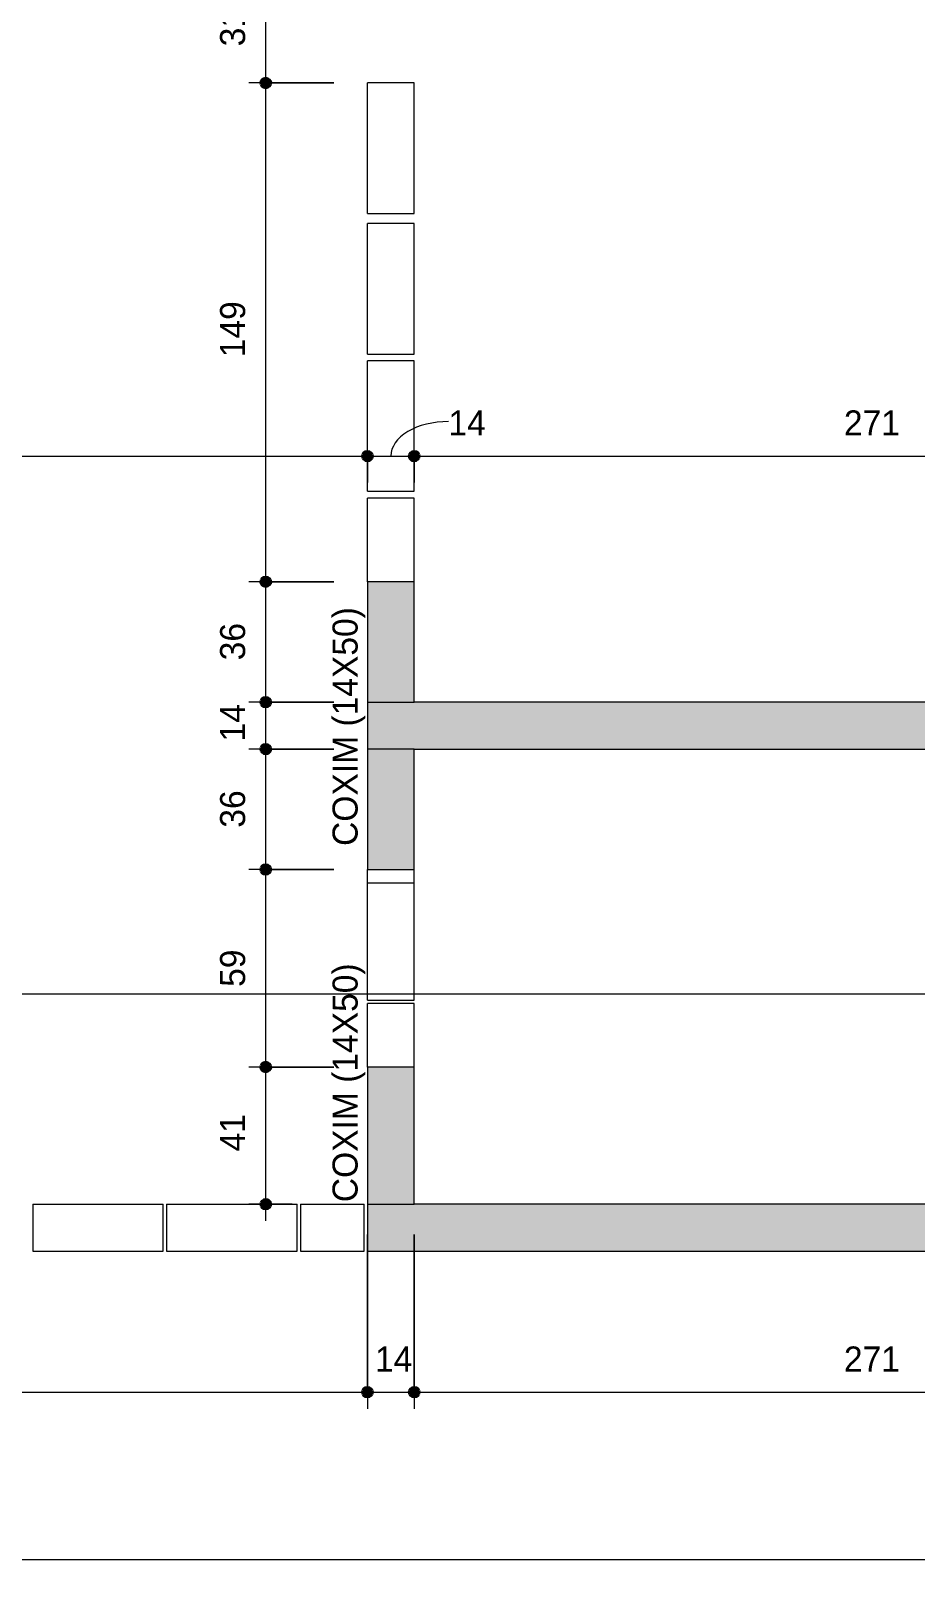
# Model space of a CAD drawing. Header units: centimetres. Extents: x 1490 to 17671, y -2277 to 8860.
# Drawn here: x 8553.8 to 8818.2, y -609.8 to -145.3 of the extents above; entities that cross this region are included whole.
import ezdxf

# ---------------------------------------------------------------- set-up
doc = ezdxf.new("R2010")
doc.units = ezdxf.units.CM
for name, color, linetype, lineweight, true_color in [('A-ANNO-DIMS-1', 1, 'Continuous', 9, 0xff0000), ('A-DETL-GENF-1', 9, 'Continuous', 9, 0xc0c0c0), ('A-DETL-GENF-2', 8, 'Continuous', 9, 0x808080)]:
    doc.layers.add(name, color=color, linetype=linetype, lineweight=lineweight, true_color=true_color)
for name, color, linetype, lineweight in [('A-ANNO-DIMS-50', 7, 'Continuous', 9), ('A-DETL-THIN', 7, 'Continuous', 9), ('G-ANNO-SYMB', 7, 'Continuous', 9), ('G-ANNO-TEXT', 7, 'Continuous', 9), ('S-BEAM', 7, 'Continuous', 9), ('S-BEAM-1', 7, 'Continuous', 13)]:
    doc.layers.add(name, color=color, linetype=linetype, lineweight=lineweight)
doc.styles.add('Bahnschrift_8', font='', dxfattribs={"height": 7.5})
doc.styles.get('Bahnschrift_8').set_extended_font_data('Bahnschrift')
doc.dimstyles.new('Linear_-_2_mm_Arial', dxfattribs={"dimscale": 30.48, "dimtxt": 8.33133, "dimasz": 0.393701, "dimexe": 0.164042, "dimexo": 0.328084, "dimgap": 0.131234, "dimtad": 1, "dimdec": 0, "dimzin": 0, "dimdsep": 46, "dimtxsty": 'Bahnschrift_8', "dimblk1": 'DOTSMALL', "dimblk2": 'DOTSMALL', "dimsah": 1, "dimcen": 0.09, "dimdle": 0.164042, "dimazin": 0, "dimtfac": 1, "dimtdec": 4, "dimtix": 1, "dimtmove": 0, "dimatfit": 3, "dimfxl": 1, "dimtvp": 1, "dimtolj": 1, "dimtzin": 0, "dimarcsym": 2})
doc.dimstyles.new('Linear_-_2_mm_Arial_1', dxfattribs={"dimscale": 30.48, "dimtxt": 8.33133, "dimasz": 0.393701, "dimexe": 0.164042, "dimexo": 0.328084, "dimgap": 0.131234, "dimtad": 1, "dimdec": 0, "dimzin": 0, "dimdsep": 46, "dimtxsty": 'Bahnschrift_8', "dimblk1": 'DOTSMALL', "dimblk2": 'DOTSMALL', "dimsah": 1, "dimcen": 0.09, "dimdle": 0.164042, "dimazin": 0, "dimtfac": 1, "dimtdec": 4, "dimtix": 1, "dimtmove": 1, "dimatfit": 3, "dimfxl": 1, "dimtvp": 1, "dimtolj": 1, "dimtzin": 0, "dimarcsym": 2})

# ---------------------------------------------------------------- blocks, each defined once
blk = doc.blocks.new('LEONE - BLOCO CANALETA 14X39X2 - LEONE - BLOCO CANALETA 14X39X19 2-2460880-FORMA DA COBERTURA')
at = {"layer": 'S-BEAM-1'}
for p, q in [((-19.5, 7), (19.5, 7)), ((-19.5, 7), (-19.5, -7)), ((19.5, -7), (19.5, 7)), ((-19.5, -7), (19.5, -7))]:
    blk.add_line(p, q, dxfattribs=at)
blk = doc.blocks.new('LEONE - BLOCO CANALETA 14X39X2 - LEONE - BLOCO CANALETA 14X39X19 2-V2-FORMA DA COBERTURA')
at = {"layer": 'S-BEAM-1'}
for p, q in [((0.5, 7), (19.5, 7)), ((19.5, -7), (19.5, 7)), ((0.5, -7), (19.5, -7))]:
    blk.add_line(p, q, dxfattribs=at)
blk = doc.blocks.new('LEONE - BLOCO CANALETA 14X39X2 - LEONE - BLOCO CANALETA 14X39X19 2-V6-FORMA DA COBERTURA')
at = {"layer": 'S-BEAM-1'}
for p, q in [((-19.5, 7), (19.5, 7)), ((-19.5, 7), (-19.5, -7)), ((-19.5, -7), (19.5, -7))]:
    blk.add_line(p, q, dxfattribs=at)
blk = doc.blocks.new('LEONE - BLOCO CANALETA 14X39X1 - LEONE - BLOCO CANALETA 14X39X19-2318823-FORMA DA COBERTURA')
at = {"layer": 'S-BEAM-1'}
for p, q in [((-19.5, 7), (19.5, 7)), ((-19.5, 7), (-19.5, -7)), ((19.5, -7), (19.5, 7)), ((-19.5, -7), (19.5, -7))]:
    blk.add_line(p, q, dxfattribs=at)
blk = doc.blocks.new('LEONE - BLOCO CANALETA 14X19X19 - LEONE - BLOCO CANALETA 14X19X19-561206-FORMA DA COBERTURA')
at = {"layer": 'S-BEAM-1'}
for p, q in [((-9.5, 7), (9.5, 7)), ((-9.5, 7), (-9.5, -7)), ((9.5, -7), (9.5, 7)), ((-9.5, -7), (9.5, -7))]:
    blk.add_line(p, q, dxfattribs=at)
blk = doc.blocks.new('LEONE - BLOCO CANALETA 14X39X2 - LEONE - BLOCO CANALETA 14X39X19 2-V9-FORMA DA COBERTURA')
at = {"layer": 'S-BEAM-1'}
for p, q in [((-19.5, 7), (-15.5, 7)), ((-19.5, 7), (-19.5, -7)), ((-19.5, -7), (-15.5, -7))]:
    blk.add_line(p, q, dxfattribs=at)
blk = doc.blocks.new('LEONE - BLOCO CANALETA 14X39X2 - LEONE - BLOCO CANALETA 14X39X19 2-V11-FORMA DA COBERTURA')
at = {"layer": 'S-BEAM-1'}
for p, q in [((-5.5, 7), (19.5, 7)), ((19.5, -7), (19.5, 7)), ((-5.5, -7), (19.5, -7))]:
    blk.add_line(p, q, dxfattribs=at)
blk = doc.blocks.new('DIMBLOCK20-FORMA DA COBERTURA')
at = {"layer": 'A-ANNO-DIMS-50', "lineweight": 35, "true_color": 0xff0000}
h = blk.add_hatch(color=1, dxfattribs=at)
edge = h.paths.add_edge_path()
edge.add_arc((8039.29, -601.91), 1.5, 0, 360)
h = blk.add_hatch(color=1, dxfattribs=at)
edge = h.paths.add_edge_path()
edge.add_arc((8939.29, -601.91), 1.5, 0, 360)
at = {"layer": 'A-ANNO-DIMS-50', "color": 1, "true_color": 0xff0000}
for p, q in [((8039.29, -609.79), (8039.29, -596.91)), ((8939.29, -609.79), (8939.29, -596.91)), ((8039.29, -601.91), (8939.29, -601.91)), ((8039.29, -601.91), (8039.29, -609.79)), ((8939.29, -601.91), (8939.29, -609.79))]:
    blk.add_line(p, q, dxfattribs=at)
at = {"layer": 'A-ANNO-DIMS-50', "color": 1, "lineweight": 35, "true_color": 0xff0000}
for centre in [(8039.29, -601.91), (8939.29, -601.91)]:
    blk.add_circle(centre, 1.5, dxfattribs=at)
at = {"layer": 'A-ANNO-DIMS-50', "color": 0, "insert": (8480.77, -588.26), "char_height": 7.5, "width": 20.4496, "attachment_point": 1, "line_spacing_factor": 1.009858, "style": 'Bahnschrift_8'}
blk.add_mtext('900', dxfattribs=at)
blk = doc.blocks.new('_DotSmall')
at = {"color": 0, "linetype": 'ByBlock', "const_width": 0.5}
blk.add_lwpolyline([(-0.0625, 0, 1), (0.0625, 0, 1)], format="xyb", close=True, dxfattribs=at)
blk = doc.blocks.new('DIMBLOCK28-FORMA DA COBERTURA')
at = {"layer": 'A-ANNO-DIMS-50', "lineweight": 35, "true_color": 0xff0000}
h = blk.add_hatch(color=1, dxfattribs=at)
edge = h.paths.add_edge_path()
edge.add_arc((8039.29, -551.91), 1.5, 0, 360)
h = blk.add_hatch(color=1, dxfattribs=at)
edge = h.paths.add_edge_path()
edge.add_arc((8654.29, -551.91), 1.5, 0, 360)
at = {"layer": 'A-ANNO-DIMS-50', "color": 1, "true_color": 0xff0000}
for p, q in [((8654.29, -504.76), (8654.29, -556.91)), ((8654.29, -551.91), (8654.29, -504.76)), ((8039.29, -559.79), (8039.29, -546.91)), ((8039.29, -551.91), (8654.29, -551.91)), ((8039.29, -551.91), (8039.29, -559.79))]:
    blk.add_line(p, q, dxfattribs=at)
at = {"layer": 'A-ANNO-DIMS-50', "color": 1, "lineweight": 35, "true_color": 0xff0000}
for centre in [(8039.29, -551.91), (8654.29, -551.91)]:
    blk.add_circle(centre, 1.5, dxfattribs=at)
at = {"layer": 'A-ANNO-DIMS-50', "color": 0, "insert": (8339.47, -538.26), "char_height": 7.5, "width": 17.5715, "attachment_point": 1, "line_spacing_factor": 1.009858, "style": 'Bahnschrift_8'}
blk.add_mtext('615', dxfattribs=at)
blk = doc.blocks.new('DIMBLOCK29-FORMA DA COBERTURA')
at = {"layer": 'A-ANNO-DIMS-50', "lineweight": 35, "true_color": 0xff0000}
h = blk.add_hatch(color=1, dxfattribs=at)
edge = h.paths.add_edge_path()
edge.add_arc((8654.29, -551.91), 1.5, 0, 360)
h = blk.add_hatch(color=1, dxfattribs=at)
edge = h.paths.add_edge_path()
edge.add_arc((8668.29, -551.91), 1.5, 0, 360)
at = {"layer": 'A-ANNO-DIMS-50', "color": 1, "true_color": 0xff0000}
for p, q in [((8654.29, -504.76), (8654.29, -556.91)), ((8654.29, -551.91), (8654.29, -504.76)), ((8668.29, -504.76), (8668.29, -556.91)), ((8668.29, -551.91), (8668.29, -504.76)), ((8654.29, -551.91), (8668.29, -551.91))]:
    blk.add_line(p, q, dxfattribs=at)
at = {"layer": 'A-ANNO-DIMS-50', "color": 1, "lineweight": 35, "true_color": 0xff0000}
for centre in [(8654.29, -551.91), (8668.29, -551.91)]:
    blk.add_circle(centre, 1.5, dxfattribs=at)
at = {"layer": 'A-ANNO-DIMS-50', "color": 0, "insert": (8656.56, -538.26), "char_height": 7.5, "width": 11.3609, "attachment_point": 1, "line_spacing_factor": 1.009858, "style": 'Bahnschrift_8'}
blk.add_mtext('14', dxfattribs=at)
blk = doc.blocks.new('DIMBLOCK30-FORMA DA COBERTURA')
at = {"layer": 'A-ANNO-DIMS-50', "lineweight": 35, "true_color": 0xff0000}
h = blk.add_hatch(color=1, dxfattribs=at)
edge = h.paths.add_edge_path()
edge.add_arc((8668.29, -551.91), 1.5, 0, 360)
h = blk.add_hatch(color=1, dxfattribs=at)
edge = h.paths.add_edge_path()
edge.add_arc((8939.29, -551.91), 1.5, 0, 360)
at = {"layer": 'A-ANNO-DIMS-50', "color": 1, "true_color": 0xff0000}
for p, q in [((8668.29, -504.76), (8668.29, -556.91)), ((8668.29, -551.91), (8668.29, -504.76)), ((8939.29, -559.79), (8939.29, -546.91)), ((8668.29, -551.91), (8939.29, -551.91)), ((8939.29, -551.91), (8939.29, -559.79))]:
    blk.add_line(p, q, dxfattribs=at)
at = {"layer": 'A-ANNO-DIMS-50', "color": 1, "lineweight": 35, "true_color": 0xff0000}
for centre in [(8668.29, -551.91), (8939.29, -551.91)]:
    blk.add_circle(centre, 1.5, dxfattribs=at)
at = {"layer": 'A-ANNO-DIMS-50', "color": 0, "insert": (8796.66, -538.26), "char_height": 7.5, "width": 17.1171, "attachment_point": 1, "line_spacing_factor": 1.009858, "style": 'Bahnschrift_8'}
blk.add_mtext('271', dxfattribs=at)
blk = doc.blocks.new('DIMBLOCK145-FORMA DA COBERTURA')
at = {"layer": 'A-ANNO-DIMS-50', "lineweight": 35, "true_color": 0xff0000}
h = blk.add_hatch(color=1, dxfattribs=at)
edge = h.paths.add_edge_path()
edge.add_arc((8413.29, -272.22), 1.5, 0, 360)
h = blk.add_hatch(color=1, dxfattribs=at)
edge = h.paths.add_edge_path()
edge.add_arc((8654.29, -272.22), 1.5, 0, 360)
at = {"layer": 'A-ANNO-DIMS-50', "color": 1, "true_color": 0xff0000}
for p, q in [((8413.29, -280.1), (8413.29, -267.22)), ((8654.29, -280.1), (8654.29, -267.22)), ((8413.29, -272.22), (8654.29, -272.22)), ((8413.29, -272.22), (8413.29, -280.1)), ((8654.29, -272.22), (8654.29, -280.1))]:
    blk.add_line(p, q, dxfattribs=at)
at = {"layer": 'A-ANNO-DIMS-50', "color": 1, "lineweight": 35, "true_color": 0xff0000}
for centre in [(8413.29, -272.22), (8654.29, -272.22)]:
    blk.add_circle(centre, 1.5, dxfattribs=at)
at = {"layer": 'A-ANNO-DIMS-50', "color": 0, "insert": (8526.35, -258.58), "char_height": 7.5, "width": 17.8745, "attachment_point": 1, "line_spacing_factor": 1.009858, "style": 'Bahnschrift_8'}
blk.add_mtext('241', dxfattribs=at)
blk = doc.blocks.new('DIMBLOCK146-FORMA DA COBERTURA')
at = {"layer": 'A-ANNO-DIMS-50', "lineweight": 35, "true_color": 0xff0000}
h = blk.add_hatch(color=1, dxfattribs=at)
edge = h.paths.add_edge_path()
edge.add_arc((8654.29, -272.22), 1.5, 0, 360)
h = blk.add_hatch(color=1, dxfattribs=at)
edge = h.paths.add_edge_path()
edge.add_arc((8668.29, -272.22), 1.5, 0, 360)
at = {"layer": 'A-ANNO-DIMS-50', "color": 1, "true_color": 0xff0000}
for p, q in [((8654.29, -280.1), (8654.29, -267.22)), ((8668.29, -280.1), (8668.29, -267.22)), ((8654.29, -272.22), (8668.29, -272.22)), ((8654.29, -272.22), (8654.29, -280.1)), ((8668.29, -272.22), (8668.29, -280.1))]:
    blk.add_line(p, q, dxfattribs=at)
at = {"layer": 'A-ANNO-DIMS-50', "color": 1, "lineweight": 35, "true_color": 0xff0000}
for centre in [(8654.29, -272.22), (8668.29, -272.22)]:
    blk.add_circle(centre, 1.5, dxfattribs=at)
at = {"layer": 'A-ANNO-DIMS-50', "color": 1, "true_color": 0xff0000}
blk.add_ellipse((8678.49, -272.22), major_axis=(17.2, 0), ratio=0.599576, start_param=1.570796, end_param=3.141593, dxfattribs=at)
at = {"layer": 'A-ANNO-DIMS-50', "color": 0, "insert": (8678.49, -258.58), "char_height": 7.5, "width": 11.3609, "attachment_point": 1, "line_spacing_factor": 1.009858, "style": 'Bahnschrift_8'}
blk.add_mtext('14', dxfattribs=at)
blk = doc.blocks.new('DIMBLOCK147-FORMA DA COBERTURA')
at = {"layer": 'A-ANNO-DIMS-50', "lineweight": 35, "true_color": 0xff0000}
h = blk.add_hatch(color=1, dxfattribs=at)
edge = h.paths.add_edge_path()
edge.add_arc((8668.29, -272.22), 1.5, 0, 360)
h = blk.add_hatch(color=1, dxfattribs=at)
edge = h.paths.add_edge_path()
edge.add_arc((8939.29, -272.22), 1.5, 0, 360)
at = {"layer": 'A-ANNO-DIMS-50', "color": 1, "true_color": 0xff0000}
for p, q in [((8668.29, -280.1), (8668.29, -267.22)), ((8939.29, -280.1), (8939.29, -267.22)), ((8668.29, -272.22), (8939.29, -272.22)), ((8668.29, -272.22), (8668.29, -280.1)), ((8939.29, -272.22), (8939.29, -280.1))]:
    blk.add_line(p, q, dxfattribs=at)
at = {"layer": 'A-ANNO-DIMS-50', "color": 1, "lineweight": 35, "true_color": 0xff0000}
for centre in [(8668.29, -272.22), (8939.29, -272.22)]:
    blk.add_circle(centre, 1.5, dxfattribs=at)
at = {"layer": 'A-ANNO-DIMS-50', "color": 0, "insert": (8796.66, -258.58), "char_height": 7.5, "width": 17.1171, "attachment_point": 1, "line_spacing_factor": 1.009858, "style": 'Bahnschrift_8'}
blk.add_mtext('271', dxfattribs=at)
blk = doc.blocks.new('DIMBLOCK226-FORMA DA COBERTURA')
at = {"layer": 'A-ANNO-DIMS-50', "lineweight": 35, "true_color": 0xff0000}
h = blk.add_hatch(color=1, dxfattribs=at)
edge = h.paths.add_edge_path()
edge.add_arc((8623.9, -454.76), 1.5, 0, 360)
h = blk.add_hatch(color=1, dxfattribs=at)
edge = h.paths.add_edge_path()
edge.add_arc((8623.9, -495.76), 1.5, 0, 360)
at = {"layer": 'A-ANNO-DIMS-50', "color": 1, "true_color": 0xff0000}
for p, q in [((8644.29, -454.76), (8618.9, -454.76)), ((8623.9, -500.76), (8623.9, -454.76)), ((8623.9, -454.76), (8644.29, -454.76)), ((8631.78, -495.76), (8618.9, -495.76)), ((8623.9, -495.76), (8631.78, -495.76))]:
    blk.add_line(p, q, dxfattribs=at)
at = {"layer": 'A-ANNO-DIMS-50', "color": 1, "lineweight": 35, "true_color": 0xff0000}
for centre in [(8623.9, -454.76), (8623.9, -495.76)]:
    blk.add_circle(centre, 1.5, dxfattribs=at)
at = {"layer": 'A-ANNO-DIMS-50', "color": 0, "insert": (8610.25, -479.99), "char_height": 7.5, "width": 11.3609, "attachment_point": 1, "rotation": 90, "line_spacing_factor": 1.009858, "style": 'Bahnschrift_8'}
blk.add_mtext('41', dxfattribs=at)
blk = doc.blocks.new('DIMBLOCK227-FORMA DA COBERTURA')
at = {"layer": 'A-ANNO-DIMS-50', "lineweight": 35, "true_color": 0xff0000}
h = blk.add_hatch(color=1, dxfattribs=at)
edge = h.paths.add_edge_path()
edge.add_arc((8623.9, -395.76), 1.5, 0, 360)
h = blk.add_hatch(color=1, dxfattribs=at)
edge = h.paths.add_edge_path()
edge.add_arc((8623.9, -454.76), 1.5, 0, 360)
at = {"layer": 'A-ANNO-DIMS-50', "color": 1, "true_color": 0xff0000}
for p, q in [((8644.29, -395.76), (8618.9, -395.76)), ((8623.9, -454.76), (8623.9, -395.76)), ((8623.9, -395.76), (8644.29, -395.76)), ((8644.29, -454.76), (8618.9, -454.76)), ((8623.9, -454.76), (8644.29, -454.76))]:
    blk.add_line(p, q, dxfattribs=at)
at = {"layer": 'A-ANNO-DIMS-50', "color": 1, "lineweight": 35, "true_color": 0xff0000}
for centre in [(8623.9, -395.76), (8623.9, -454.76)]:
    blk.add_circle(centre, 1.5, dxfattribs=at)
at = {"layer": 'A-ANNO-DIMS-50', "color": 0, "insert": (8610.25, -430.81), "char_height": 7.5, "width": 13.3301, "attachment_point": 1, "rotation": 90, "line_spacing_factor": 1.009858, "style": 'Bahnschrift_8'}
blk.add_mtext('59', dxfattribs=at)
blk = doc.blocks.new('DIMBLOCK228-FORMA DA COBERTURA')
at = {"layer": 'A-ANNO-DIMS-50', "lineweight": 35, "true_color": 0xff0000}
h = blk.add_hatch(color=1, dxfattribs=at)
edge = h.paths.add_edge_path()
edge.add_arc((8623.9, -359.76), 1.5, 0, 360)
h = blk.add_hatch(color=1, dxfattribs=at)
edge = h.paths.add_edge_path()
edge.add_arc((8623.9, -395.76), 1.5, 0, 360)
at = {"layer": 'A-ANNO-DIMS-50', "color": 1, "true_color": 0xff0000}
for p, q in [((8644.29, -359.76), (8618.9, -359.76)), ((8623.9, -395.76), (8623.9, -359.76)), ((8623.9, -359.76), (8644.29, -359.76)), ((8644.29, -395.76), (8618.9, -395.76)), ((8623.9, -395.76), (8644.29, -395.76))]:
    blk.add_line(p, q, dxfattribs=at)
at = {"layer": 'A-ANNO-DIMS-50', "color": 1, "lineweight": 35, "true_color": 0xff0000}
for centre in [(8623.9, -359.76), (8623.9, -395.76)]:
    blk.add_circle(centre, 1.5, dxfattribs=at)
at = {"layer": 'A-ANNO-DIMS-50', "color": 0, "insert": (8610.25, -383.25), "char_height": 7.5, "width": 13.1787, "attachment_point": 1, "rotation": 90, "line_spacing_factor": 1.009858, "style": 'Bahnschrift_8'}
blk.add_mtext('36', dxfattribs=at)
blk = doc.blocks.new('DIMBLOCK229-FORMA DA COBERTURA')
at = {"layer": 'A-ANNO-DIMS-50', "lineweight": 35, "true_color": 0xff0000}
h = blk.add_hatch(color=1, dxfattribs=at)
edge = h.paths.add_edge_path()
edge.add_arc((8623.9, -345.76), 1.5, 0, 360)
h = blk.add_hatch(color=1, dxfattribs=at)
edge = h.paths.add_edge_path()
edge.add_arc((8623.9, -359.76), 1.5, 0, 360)
at = {"layer": 'A-ANNO-DIMS-50', "color": 1, "true_color": 0xff0000}
for p, q in [((8644.29, -345.76), (8618.9, -345.76)), ((8623.9, -359.76), (8623.9, -345.76)), ((8623.9, -345.76), (8644.29, -345.76)), ((8644.29, -359.76), (8618.9, -359.76)), ((8623.9, -359.76), (8644.29, -359.76))]:
    blk.add_line(p, q, dxfattribs=at)
at = {"layer": 'A-ANNO-DIMS-50', "color": 1, "lineweight": 35, "true_color": 0xff0000}
for centre in [(8623.9, -345.76), (8623.9, -359.76)]:
    blk.add_circle(centre, 1.5, dxfattribs=at)
at = {"layer": 'A-ANNO-DIMS-50', "color": 0, "insert": (8610.25, -357.49), "char_height": 7.5, "width": 11.3609, "attachment_point": 1, "rotation": 90, "line_spacing_factor": 1.009858, "style": 'Bahnschrift_8'}
blk.add_mtext('14', dxfattribs=at)
blk = doc.blocks.new('DIMBLOCK230-FORMA DA COBERTURA')
at = {"layer": 'A-ANNO-DIMS-50', "lineweight": 35, "true_color": 0xff0000}
h = blk.add_hatch(color=1, dxfattribs=at)
edge = h.paths.add_edge_path()
edge.add_arc((8623.9, -309.76), 1.5, 0, 360)
h = blk.add_hatch(color=1, dxfattribs=at)
edge = h.paths.add_edge_path()
edge.add_arc((8623.9, -345.76), 1.5, 0, 360)
at = {"layer": 'A-ANNO-DIMS-50', "color": 1, "true_color": 0xff0000}
for p, q in [((8644.29, -309.76), (8618.9, -309.76)), ((8623.9, -345.76), (8623.9, -309.76)), ((8623.9, -309.76), (8644.29, -309.76)), ((8644.29, -345.76), (8618.9, -345.76)), ((8623.9, -345.76), (8644.29, -345.76))]:
    blk.add_line(p, q, dxfattribs=at)
at = {"layer": 'A-ANNO-DIMS-50', "color": 1, "lineweight": 35, "true_color": 0xff0000}
for centre in [(8623.9, -309.76), (8623.9, -345.76)]:
    blk.add_circle(centre, 1.5, dxfattribs=at)
at = {"layer": 'A-ANNO-DIMS-50', "color": 0, "insert": (8610.25, -333.25), "char_height": 7.5, "width": 13.1787, "attachment_point": 1, "rotation": 90, "line_spacing_factor": 1.009858, "style": 'Bahnschrift_8'}
blk.add_mtext('36', dxfattribs=at)
blk = doc.blocks.new('DIMBLOCK231-FORMA DA COBERTURA')
at = {"layer": 'A-ANNO-DIMS-50', "lineweight": 35, "true_color": 0xff0000}
h = blk.add_hatch(color=1, dxfattribs=at)
edge = h.paths.add_edge_path()
edge.add_arc((8623.9, -160.76), 1.5, 0, 360)
h = blk.add_hatch(color=1, dxfattribs=at)
edge = h.paths.add_edge_path()
edge.add_arc((8623.9, -309.76), 1.5, 0, 360)
at = {"layer": 'A-ANNO-DIMS-50', "color": 1, "true_color": 0xff0000}
for p, q in [((8644.29, -160.76), (8618.9, -160.76)), ((8623.9, -309.76), (8623.9, -160.76)), ((8623.9, -160.76), (8644.29, -160.76)), ((8644.29, -309.76), (8618.9, -309.76)), ((8623.9, -309.76), (8644.29, -309.76))]:
    blk.add_line(p, q, dxfattribs=at)
at = {"layer": 'A-ANNO-DIMS-50', "color": 1, "lineweight": 35, "true_color": 0xff0000}
for centre in [(8623.9, -160.76), (8623.9, -309.76)]:
    blk.add_circle(centre, 1.5, dxfattribs=at)
at = {"layer": 'A-ANNO-DIMS-50', "color": 0, "insert": (8610.25, -242.7), "char_height": 7.5, "width": 17.8745, "attachment_point": 1, "rotation": 90, "line_spacing_factor": 1.009858, "style": 'Bahnschrift_8'}
blk.add_mtext('149', dxfattribs=at)
blk = doc.blocks.new('DIMBLOCK232-FORMA DA COBERTURA')
at = {"layer": 'A-ANNO-DIMS-50', "lineweight": 35, "true_color": 0xff0000}
h = blk.add_hatch(color=1, dxfattribs=at)
edge = h.paths.add_edge_path()
edge.add_arc((8623.9, -129.76), 1.5, 0, 360)
h = blk.add_hatch(color=1, dxfattribs=at)
edge = h.paths.add_edge_path()
edge.add_arc((8623.9, -160.76), 1.5, 0, 360)
at = {"layer": 'A-ANNO-DIMS-50', "color": 1, "true_color": 0xff0000}
for p, q in [((8631.78, -129.76), (8618.9, -129.76)), ((8623.9, -160.76), (8623.9, -129.76)), ((8623.9, -129.76), (8631.78, -129.76)), ((8644.29, -160.76), (8618.9, -160.76)), ((8623.9, -160.76), (8644.29, -160.76))]:
    blk.add_line(p, q, dxfattribs=at)
at = {"layer": 'A-ANNO-DIMS-50', "color": 1, "lineweight": 35, "true_color": 0xff0000}
for centre in [(8623.9, -129.76), (8623.9, -160.76)]:
    blk.add_circle(centre, 1.5, dxfattribs=at)
at = {"layer": 'A-ANNO-DIMS-50', "color": 0, "insert": (8610.25, -149.8), "char_height": 7.5, "width": 10.9065, "attachment_point": 1, "rotation": 90, "line_spacing_factor": 1.009858, "style": 'Bahnschrift_8'}
blk.add_mtext('31', dxfattribs=at)

msp = doc.modelspace()

# ---------------------------------------------------------------- hatches: boundary and pattern name
at = {"layer": 'A-DETL-GENF-1'}
h = msp.add_hatch(color=256, dxfattribs=at)
h.paths.add_polyline_path([(8654.29, -395.76), (8668.29, -395.76), (8668.29, -359.76), (8654.29, -359.76), (8654.29, -373.89)])
h.paths.add_polyline_path([(8668.29, -345.76), (8668.29, -309.76), (8654.29, -309.76), (8654.29, -345.76)])
msp.add_hatch(color=256, dxfattribs=at).paths.add_polyline_path([(8668.29, -495.76), (8668.29, -454.76), (8654.29, -454.76), (8654.29, -495.76)])
at = {"layer": 'A-DETL-GENF-2'}
for points in [[(8654.29, -359.76), (9518.29, -359.76), (9518.29, -345.76), (8654.29, -345.76)], [(9518.29, -509.76), (9518.29, -495.76), (8654.29, -495.76), (8654.29, -509.76), (9285.86, -509.76)]]:
    msp.add_hatch(color=256, dxfattribs=at).paths.add_polyline_path(points)

# ---------------------------------------------------------------- linework, layer by layer
at = {"layer": 'A-DETL-THIN'}
for p, q in [((8654.29, -309.76), (8654.29, -345.76)), ((8668.29, -309.76), (8654.29, -309.76)), ((8668.29, -345.76), (8668.29, -309.76)), ((8654.29, -345.76), (8654.29, -359.76)), ((8654.29, -345.76), (8668.29, -345.76)), ((9504.29, -345.76), (8668.29, -345.76)), ((8668.29, -359.76), (8654.29, -359.76)), ((8654.29, -359.76), (8654.29, -395.76)), ((8668.29, -359.76), (9074.29, -359.76)), ((8668.29, -395.76), (8668.29, -359.76)), ((8654.29, -395.76), (8668.29, -395.76)), ((8654.29, -454.76), (8654.29, -495.76)), ((8668.29, -454.76), (8654.29, -454.76)), ((8668.29, -495.76), (8668.29, -454.76)), ((8654.29, -495.76), (8654.29, -509.76)), ((8654.29, -495.76), (8668.29, -495.76)), ((9074.29, -495.76), (8668.29, -495.76)), ((8654.29, -509.76), (9518.29, -509.76))]:
    msp.add_line(p, q, dxfattribs=at)
at = {"layer": 'G-ANNO-SYMB'}
msp.add_line((6938.91, -432.87), (10058.88, -432.87), dxfattribs=at)

# ---------------------------------------------------------------- block references
at = {"layer": 'S-BEAM', "rotation": 89.9999999999999}
for name, p in [('LEONE - BLOCO CANALETA 14X39X2 - LEONE - BLOCO CANALETA 14X39X19 2-2460880-FORMA DA COBERTURA', (8661.29, -180.26)), ('LEONE - BLOCO CANALETA 14X39X2 - LEONE - BLOCO CANALETA 14X39X19 2-2460880-FORMA DA COBERTURA', (8661.29, -222.26)), ('LEONE - BLOCO CANALETA 14X39X2 - LEONE - BLOCO CANALETA 14X39X19 2-2460880-FORMA DA COBERTURA', (8661.29, -263.26)), ('LEONE - BLOCO CANALETA 14X39X2 - LEONE - BLOCO CANALETA 14X39X19 2-V11-FORMA DA COBERTURA', (8661.29, -304.26)), ('LEONE - BLOCO CANALETA 14X39X2 - LEONE - BLOCO CANALETA 14X39X19 2-V6-FORMA DA COBERTURA', (8661.29, -415.26)), ('LEONE - BLOCO CANALETA 14X39X2 - LEONE - BLOCO CANALETA 14X39X19 2-V9-FORMA DA COBERTURA', (8661.29, -380.26)), ('LEONE - BLOCO CANALETA 14X39X2 - LEONE - BLOCO CANALETA 14X39X19 2-V2-FORMA DA COBERTURA', (8661.29, -455.26))]:
    msp.add_blockref(name, p, dxfattribs=at)
at = {"layer": 'S-BEAM'}
for name, p in [('LEONE - BLOCO CANALETA 14X39X1 - LEONE - BLOCO CANALETA 14X39X19-2318823-FORMA DA COBERTURA', (8573.79, -502.76)), ('LEONE - BLOCO CANALETA 14X39X1 - LEONE - BLOCO CANALETA 14X39X19-2318823-FORMA DA COBERTURA', (8613.79, -502.76)), ('LEONE - BLOCO CANALETA 14X19X19 - LEONE - BLOCO CANALETA 14X19X19-561206-FORMA DA COBERTURA', (8643.79, -502.76))]:
    msp.add_blockref(name, p, dxfattribs=at)

# ---------------------------------------------------------------- texts
at = {"layer": 'G-ANNO-TEXT', "char_height": 7.5, "width": 82.5738, "attachment_point": 1, "rotation": 90, "style": 'Bahnschrift_8'}
for insert in [(8643.86, -388.7), (8643.86, -495.14)]:
    msp.add_mtext('COXIM (14X50)', dxfattribs=dict(at, insert=insert))

# ---------------------------------------------------------------- dimensions: what is measured, and where the dimension line sits
at = {"layer": 'A-ANNO-DIMS-1'}
for base, p1, p2, override, picture, middle in [((8623.9, -129.76), (8654.29, -160.76), (8621.78, -129.76), {"dimpost": '<>', "dimfxl": 44.923565}, 'DIMBLOCK232-FORMA DA COBERTURA', (8616.07, -145.26)), ((8623.9, -160.76), (8654.29, -309.76), (8654.29, -160.76), {"dimpost": '<>', "dimfxl": 149}, 'DIMBLOCK231-FORMA DA COBERTURA', (8616.11, -235.26)), ((8623.9, -309.76), (8654.29, -345.76), (8654.29, -309.76), {"dimpost": '<>', "dimfxl": 36}, 'DIMBLOCK230-FORMA DA COBERTURA', (8616.07, -327.76)), ((8623.9, -345.76), (8654.29, -359.76), (8654.29, -345.76), {"dimpost": '<>', "dimfxl": 14}, 'DIMBLOCK229-FORMA DA COBERTURA', (8616.15, -352.76)), ((8623.9, -359.76), (8654.29, -395.76), (8654.29, -359.76), {"dimpost": '<>', "dimfxl": 36}, 'DIMBLOCK228-FORMA DA COBERTURA', (8616.07, -377.76)), ((8623.9, -395.76), (8654.29, -454.76), (8654.29, -395.76), {"dimpost": '<>', "dimfxl": 59}, 'DIMBLOCK227-FORMA DA COBERTURA', (8616.07, -425.26)), ((8623.9, -454.76), (8621.78, -495.76), (8654.29, -454.76), {"dimpost": '<>', "dimfxl": 52.327112}, 'DIMBLOCK226-FORMA DA COBERTURA', (8616.15, -475.26))]:
    dim = msp.add_linear_dim(base=base, p1=p1, p2=p2, angle=90, dimstyle='Linear_-_2_mm_Arial', override=override, dxfattribs=at)
    dim.commit()
    dim.dimension.update_dxf_attribs({"geometry": picture, "text_midpoint": middle})
for base, p1, p2, override, picture, middle in [((8654.29, -272.22), (8413.29, -270.1), (8654.29, -270.1), {"dimpost": '<>', "dimfxl": 241}, 'DIMBLOCK145-FORMA DA COBERTURA', (8533.79, -264.43)), ((8939.29, -272.22), (8668.29, -270.1), (8939.29, -270.1), {"dimpost": '<>', "dimfxl": 271}, 'DIMBLOCK147-FORMA DA COBERTURA', (8803.79, -264.44)), ((8654.29, -551.91), (8039.29, -549.79), (8654.29, -494.76), {"dimpost": '<>', "dimfxl": 617.457408}, 'DIMBLOCK28-FORMA DA COBERTURA', (8346.79, -544.12)), ((8668.29, -551.91), (8654.29, -494.76), (8668.29, -494.76), {"dimpost": '<>', "dimfxl": 14}, 'DIMBLOCK29-FORMA DA COBERTURA', (8661.29, -544.16)), ((8939.29, -551.91), (8668.29, -494.76), (8939.29, -549.79), {"dimpost": '<>', "dimfxl": 276.531465}, 'DIMBLOCK30-FORMA DA COBERTURA', (8803.79, -544.12)), ((8939.29, -601.91), (8039.29, -599.79), (8939.29, -599.79), {"dimpost": '<>', "dimfxl": 900}, 'DIMBLOCK20-FORMA DA COBERTURA', (8489.29, -594.08))]:
    dim = msp.add_linear_dim(base=base, p1=p1, p2=p2, dimstyle='Linear_-_2_mm_Arial', override=override, dxfattribs=at)
    dim.commit()
    dim.dimension.update_dxf_attribs({"geometry": picture, "text_midpoint": middle})
dim = msp.add_linear_dim(base=(8668.29, -272.22), p1=(8654.29, -270.1), p2=(8668.29, -270.1), dimstyle='Linear_-_2_mm_Arial_1', override={"dimpost": '<>', "dimfxl": 14}, dxfattribs=at)
dim.commit()
dim.dimension.update_dxf_attribs({"geometry": 'DIMBLOCK146-FORMA DA COBERTURA', "text_midpoint": (8684.17, -263.58), "dimtype": 160})

doc.saveas('drawing.dxf')
